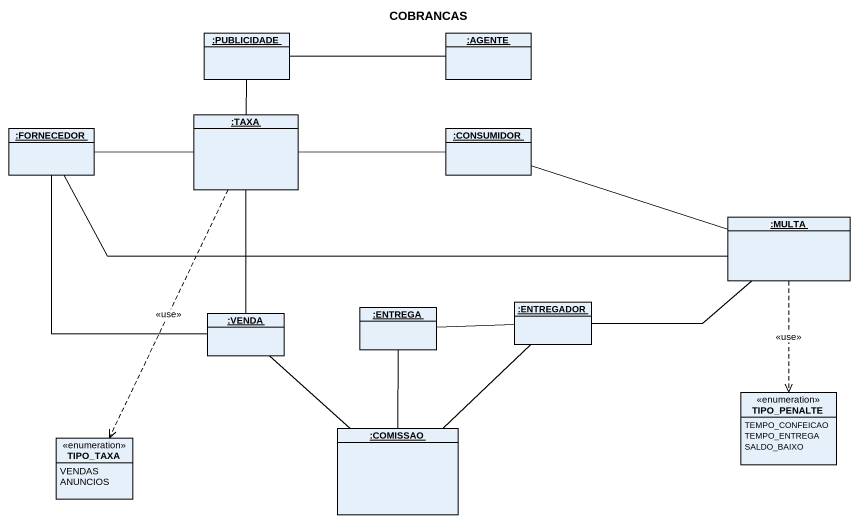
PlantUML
@startuml
title COBRANCAS
hide circle
hide empty members
object ":PUBLICIDADE" as PUBLICIDADE
object ":AGENTE" as AGENTE
object ":TAXA" as TAXA
object ":FORNECEDOR" as FORNECEDOR
object ":CONSUMIDOR" as CONSUMIDOR
object ":MULTA" as MULTA
object ":VENDA" as VENDA
object ":ENTREGA" as ENTREGA
object ":ENTREGADOR" as ENTREGADOR
enum TIPO_PENALTE {
  TEMPO_CONFEICAO
  TEMPO_ENTREGA
  SALDO_BAIXO
}
object ":COMISSAO" as COMISSAO
enum TIPO_TAXA {
  VENDAS
  ANUNCIOS
}
PUBLICIDADE -- TAXA
AGENTE -left- PUBLICIDADE
TAXA -- VENDA
TAXA ..> TIPO_TAXA : <<use>>
FORNECEDOR -right- TAXA
FORNECEDOR -- VENDA
CONSUMIDOR -left- TAXA
CONSUMIDOR -right- MULTA
MULTA -left- FORNECEDOR
MULTA -left- ENTREGADOR
MULTA ..> TIPO_PENALTE : <<use>>
ENTREGADOR -left- ENTREGA
COMISSAO -up- VENDA
COMISSAO -up- ENTREGA
COMISSAO -up- ENTREGADOR
@enduml
